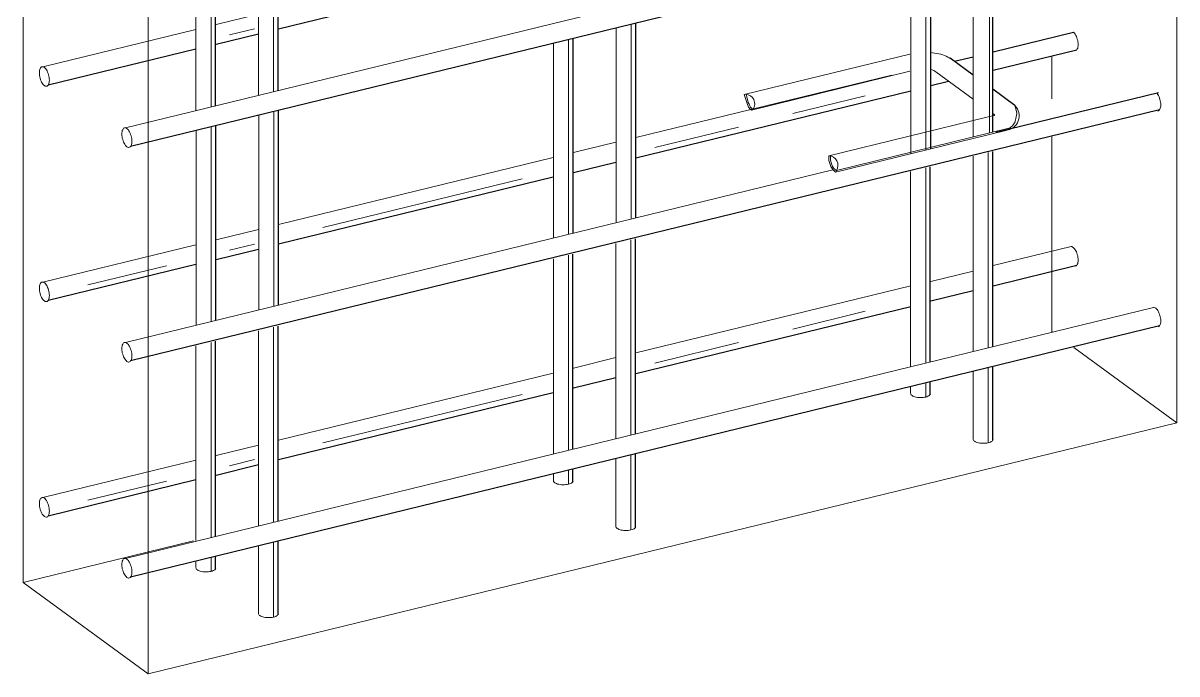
# Model space of a CAD drawing. Extents: x 166525 to 167198, y 178739 to 179747.
# Drawn here: x 167075.554 to 167078.797, y 179487.203 to 179489.032 of the extents above; entities that cross this region are included whole.
import ezdxf

# ---------------------------------------------------------------- set-up
doc = ezdxf.new("R2010")
doc.units = 0
doc.header["$MEASUREMENT"] = 0
doc.linetypes.add('HIDDEN', pattern=[9.525, 6.35, -3.175])
for name, color, linetype in [('COLUMNS', 1, 'CONTINUOUS'), ('slab', 6, 'CONTINUOUS'), ('WALLS', 7, 'CONTINUOUS')]:
    doc.layers.add(name, color=color, linetype=linetype)
for name, color, linetype, lineweight in [('HBARS_BACK', 15, 'CONTINUOUS', 0), ('HBARS_FRNT', 3, 'CONTINUOUS', 0), ('UBARS', 1, 'CONTINUOUS', 0), ('VBARS', 6, 'CONTINUOUS', 0), ('WFRAME', 9, 'HIDDEN', 0)]:
    doc.layers.add(name, color=color, linetype=linetype, lineweight=lineweight)

msp = doc.modelspace()

# ---------------------------------------------------------------- linework, layer by layer
at = {"layer": 'COLUMNS'}
for p, q in [((167078.74772, 179489.39152), (167075.85595, 179488.68578)), ((167076.26992, 179489.39126), (167076.26992, 179488.84397)), ((167076.09433, 179488.80098), (167076.09433, 179489.34827)), ((167078.27893, 179488.72599), (167078.27893, 179489.27678)), ((167078.10503, 179488.67898), (167078.10503, 179489.23379)), ((167077.27515, 179489.03163), (167077.27515, 179488.48434)), ((167077.09956, 179488.44135), (167077.09956, 179488.98864)), ((167078.28062, 179488.95145), (167078.5056, 179489.00653)), ((167078.22434, 179488.88611), (167078.15916, 179488.93378)), ((167078.17135, 179488.92487), (167078.2241, 179488.93792)), ((167078.34126, 179488.80058), (167078.27893, 179488.84618)), ((167078.2881, 179488.72538), (167078.74458, 179488.83696)), ((167078.74772, 179488.78818), (167075.85595, 179488.08245)), ((167076.27065, 179488.78649), (167076.27065, 179488.23919)), ((167076.09506, 179488.1962), (167076.09506, 179488.74349)), ((167078.27868, 179488.67098), (167078.27868, 179488.12368)), ((167078.1031, 179488.08069), (167078.1031, 179488.62799)), ((167077.27442, 179488.42589), (167077.27442, 179487.87859)), ((167077.09884, 179487.8356), (167077.09884, 179488.3829)), ((167078.74772, 179488.18099), (167075.85595, 179487.47526)), ((167076.26992, 179488.18074), (167076.26992, 179487.63345)), ((167076.09433, 179487.59046), (167076.09433, 179488.13775)), ((167078.27868, 179488.06652), (167078.27868, 179487.85893)), ((167078.1031, 179487.98781), (167078.1031, 179488.02366)), ((167077.27442, 179487.82143), (167077.27442, 179487.61384)), ((167077.09884, 179487.74272), (167077.09884, 179487.77857)), ((167076.26992, 179487.57628), (167076.26992, 179487.3687)), ((167076.09433, 179487.49757), (167076.09433, 179487.53343))]:
    msp.add_line(p, q, dxfattribs=at)
at = {"layer": 'HBARS_BACK'}
for p, q in [((167076.09603, 179489.02825), (167076.2151, 179489.05723)), ((167075.60935, 179488.90942), (167076.03927, 179489.01424)), ((167076.20447, 179489.01616), (167076.1336, 179488.99886)), ((167078.5091, 179489.00362), (167078.5056, 179489.00653)), ((167078.51103, 179489.00072), (167078.5091, 179489.00362)), ((167078.51272, 179488.99782), (167078.51103, 179489.00072)), ((167078.51441, 179488.99444), (167078.51272, 179488.99782)), ((167078.51562, 179488.99106), (167078.51441, 179488.99444)), ((167078.51683, 179488.98719), (167078.51562, 179488.99106)), ((167078.51779, 179488.98333), (167078.51683, 179488.98719)), ((167078.51852, 179488.97946), (167078.51779, 179488.98333)), ((167078.5153, 179488.95734), (167078.51562, 179488.95773)), ((167078.51562, 179488.95773), (167078.51683, 179488.95966)), ((167078.51683, 179488.95966), (167078.51779, 179488.96207)), ((167078.51779, 179488.96207), (167078.51852, 179488.96497)), ((167078.519, 179488.9756), (167078.51852, 179488.97946)), ((167078.51852, 179488.96497), (167078.519, 179488.96835)), ((167078.51924, 179488.97173), (167078.519, 179488.9756)), ((167078.519, 179488.96835), (167078.51924, 179488.97173)), ((167075.59993, 179488.89928), (167075.59945, 179488.8959)), ((167075.59945, 179488.8959), (167075.59945, 179488.89251)), ((167075.59945, 179488.89251), (167075.59945, 179488.88865)), ((167075.59945, 179488.88865), (167075.59993, 179488.88479)), ((167075.60066, 179488.90218), (167075.59993, 179488.89928)), ((167075.59993, 179488.88479), (167075.60066, 179488.88092)), ((167075.60162, 179488.90459), (167075.60066, 179488.90218)), ((167075.60283, 179488.90652), (167075.60162, 179488.90459)), ((167075.60428, 179488.90797), (167075.60283, 179488.90652)), ((167075.60573, 179488.90894), (167075.60428, 179488.90797)), ((167075.60766, 179488.90942), (167075.60573, 179488.90894)), ((167075.60935, 179488.90942), (167075.60766, 179488.90942)), ((167075.61153, 179488.90894), (167075.60935, 179488.90942)), ((167075.61346, 179488.90749), (167075.61153, 179488.90894)), ((167075.61539, 179488.90604), (167075.61346, 179488.90749)), ((167075.61732, 179488.90363), (167075.61539, 179488.90604)), ((167075.61926, 179488.90121), (167075.61732, 179488.90363)), ((167075.62095, 179488.89783), (167075.61926, 179488.90121)), ((167075.62264, 179488.89445), (167075.62095, 179488.89783)), ((167075.62409, 179488.89107), (167075.62264, 179488.89445)), ((167075.62529, 179488.8872), (167075.62409, 179488.89107)), ((167075.62626, 179488.88334), (167075.62529, 179488.8872)), ((167077.27611, 179488.71089), (167077.99513, 179488.88624)), ((167075.60066, 179488.88092), (167075.60162, 179488.87706)), ((167075.60162, 179488.87706), (167075.60283, 179488.87319)), ((167075.60283, 179488.87319), (167075.60428, 179488.86933)), ((167075.60428, 179488.86933), (167075.60573, 179488.86643)), ((167075.60573, 179488.86643), (167075.60766, 179488.86305)), ((167075.60766, 179488.86305), (167075.60935, 179488.86063)), ((167075.60935, 179488.86063), (167075.61153, 179488.85822)), ((167075.61153, 179488.85822), (167075.61346, 179488.85677)), ((167075.61346, 179488.85677), (167075.61539, 179488.85532)), ((167075.61539, 179488.85532), (167075.61926, 179488.85484)), ((167075.61926, 179488.85484), (167075.62095, 179488.85484)), ((167075.62095, 179488.85484), (167075.62264, 179488.85629)), ((167075.62264, 179488.85629), (167075.62409, 179488.85774)), ((167075.62409, 179488.85774), (167075.62529, 179488.85967)), ((167075.62529, 179488.85967), (167075.62626, 179488.86208)), ((167075.62698, 179488.87947), (167075.62626, 179488.88334)), ((167075.62626, 179488.86208), (167075.62698, 179488.86498)), ((167075.62723, 179488.87561), (167075.62698, 179488.87947)), ((167075.62698, 179488.86498), (167075.62723, 179488.86836)), ((167075.62747, 179488.87174), (167075.62723, 179488.87561)), ((167075.62723, 179488.86836), (167075.62747, 179488.87174)), ((167077.92011, 179488.82823), (167077.71713, 179488.77804)), ((167078.7412, 179488.83439), (167078.73975, 179488.83559)), ((167078.74314, 179488.83149), (167078.7412, 179488.83439)), ((167078.74483, 179488.82859), (167078.74314, 179488.83149)), ((167078.74652, 179488.82521), (167078.74483, 179488.82859)), ((167078.74772, 179488.82183), (167078.74652, 179488.82521)), ((167078.74893, 179488.81796), (167078.74772, 179488.82183)), ((167078.74483, 179488.7856), (167078.74627, 179488.7867)), ((167078.74627, 179488.7867), (167078.74772, 179488.7885)), ((167078.74772, 179488.7885), (167078.74893, 179488.79043)), ((167078.7499, 179488.8141), (167078.74893, 179488.81796)), ((167078.74893, 179488.79043), (167078.7499, 179488.79284)), ((167078.75062, 179488.81023), (167078.7499, 179488.8141)), ((167078.7499, 179488.79284), (167078.75062, 179488.79574)), ((167078.75111, 179488.80637), (167078.75062, 179488.81023)), ((167078.75062, 179488.79574), (167078.75111, 179488.79912)), ((167078.75135, 179488.80251), (167078.75111, 179488.80637)), ((167078.75111, 179488.79912), (167078.75135, 179488.80251)), ((167078.74314, 179488.78512), (167078.74483, 179488.7856)), ((167077.5641, 179488.74021), (167077.32945, 179488.6822)), ((167077.10053, 179488.66838), (167077.2196, 179488.69785)), ((167076.27186, 179488.46598), (167077.04377, 179488.65437)), ((167076.95663, 179488.59446), (167076.39649, 179488.45776)), ((167076.09603, 179488.42299), (167076.2151, 179488.45197)), ((167075.60935, 179488.30416), (167076.03927, 179488.40898)), ((167076.20447, 179488.4109), (167076.1336, 179488.3936)), ((167078.4992, 179488.40384), (167078.27985, 179488.35048)), ((167078.50113, 179488.40384), (167078.4992, 179488.40384)), ((167078.50306, 179488.40287), (167078.50113, 179488.40384)), ((167078.50499, 179488.40191), (167078.50306, 179488.40287)), ((167078.50717, 179488.39997), (167078.50499, 179488.40191)), ((167078.5091, 179488.39804), (167078.50717, 179488.39997)), ((167078.51103, 179488.39514), (167078.5091, 179488.39804)), ((167078.51272, 179488.39225), (167078.51103, 179488.39514)), ((167078.51441, 179488.38886), (167078.51272, 179488.39225)), ((167078.51562, 179488.38548), (167078.51441, 179488.38886)), ((167078.51683, 179488.38162), (167078.51562, 179488.38548)), ((167078.51779, 179488.37775), (167078.51683, 179488.38162)), ((167078.51852, 179488.37341), (167078.51779, 179488.37775)), ((167078.519, 179488.36954), (167078.51852, 179488.37341)), ((167078.51924, 179488.36616), (167078.519, 179488.36954)), ((167078.519, 179488.3623), (167078.51924, 179488.36616)), ((167075.95668, 179488.35042), (167075.73587, 179488.29653)), ((167078.2241, 179488.33476), (167078.10503, 179488.30578)), ((167078.51272, 179488.34925), (167078.51441, 179488.35022)), ((167078.51441, 179488.35022), (167078.51562, 179488.35167)), ((167078.51562, 179488.35167), (167078.51683, 179488.35408)), ((167078.51683, 179488.35408), (167078.51779, 179488.3565)), ((167078.51779, 179488.3565), (167078.51852, 179488.3594)), ((167078.51852, 179488.3594), (167078.519, 179488.3623)), ((167075.60283, 179488.30126), (167075.60162, 179488.29933)), ((167075.60428, 179488.30271), (167075.60283, 179488.30126)), ((167075.60573, 179488.30368), (167075.60428, 179488.30271)), ((167075.60766, 179488.30416), (167075.60573, 179488.30368)), ((167075.60935, 179488.30416), (167075.60766, 179488.30416)), ((167075.61153, 179488.30368), (167075.60935, 179488.30416)), ((167075.61346, 179488.30223), (167075.61153, 179488.30368)), ((167075.61539, 179488.30078), (167075.61346, 179488.30223)), ((167075.61732, 179488.29836), (167075.61539, 179488.30078)), ((167075.59993, 179488.29402), (167075.59945, 179488.29064)), ((167075.59945, 179488.29064), (167075.59945, 179488.28725)), ((167075.59945, 179488.28725), (167075.59945, 179488.28339)), ((167075.59945, 179488.28339), (167075.59993, 179488.27953)), ((167075.60066, 179488.29692), (167075.59993, 179488.29402)), ((167075.59993, 179488.27953), (167075.60066, 179488.27566)), ((167075.60162, 179488.29933), (167075.60066, 179488.29692)), ((167075.60066, 179488.27566), (167075.60162, 179488.2718)), ((167075.60162, 179488.2718), (167075.60283, 179488.26793)), ((167075.60283, 179488.26793), (167075.60428, 179488.26407)), ((167075.61926, 179488.29595), (167075.61732, 179488.29836)), ((167075.62095, 179488.29257), (167075.61926, 179488.29595)), ((167075.62264, 179488.28919), (167075.62095, 179488.29257)), ((167075.62409, 179488.2858), (167075.62264, 179488.28919)), ((167075.62529, 179488.28194), (167075.62409, 179488.2858)), ((167075.62626, 179488.27808), (167075.62529, 179488.28194)), ((167075.62698, 179488.27421), (167075.62626, 179488.27808)), ((167075.62723, 179488.27035), (167075.62698, 179488.27421)), ((167075.62747, 179488.26648), (167075.62723, 179488.27035)), ((167077.27611, 179488.10531), (167078.04875, 179488.29419)), ((167075.60428, 179488.26407), (167075.60573, 179488.26117)), ((167075.60573, 179488.26117), (167075.60766, 179488.25779)), ((167075.60766, 179488.25779), (167075.60935, 179488.25537)), ((167075.60935, 179488.25537), (167075.61153, 179488.25296)), ((167075.61153, 179488.25296), (167075.61346, 179488.25151)), ((167075.61346, 179488.25151), (167075.61539, 179488.25006)), ((167075.61539, 179488.25006), (167075.61926, 179488.24958)), ((167075.61926, 179488.24958), (167075.62095, 179488.24958)), ((167075.62095, 179488.24958), (167075.62264, 179488.25103)), ((167075.62264, 179488.25103), (167075.62409, 179488.25247)), ((167075.62409, 179488.25247), (167075.62529, 179488.25441)), ((167075.62529, 179488.25441), (167075.62626, 179488.25682)), ((167075.62626, 179488.25682), (167075.62698, 179488.25972)), ((167075.62698, 179488.25972), (167075.62723, 179488.2631)), ((167075.62723, 179488.2631), (167075.62747, 179488.26648)), ((167077.92011, 179488.22248), (167077.71713, 179488.1723)), ((167077.5641, 179488.13447), (167077.32945, 179488.07645)), ((167077.10053, 179488.06264), (167077.2196, 179488.0921)), ((167076.27186, 179487.86024), (167077.04377, 179488.04863)), ((167076.95663, 179487.98872), (167076.39649, 179487.85201)), ((167076.09603, 179487.81725), (167076.2151, 179487.84623)), ((167075.60935, 179487.69842), (167076.03927, 179487.80324)), ((167076.20447, 179487.80515), (167076.1336, 179487.78786)), ((167075.95668, 179487.74468), (167075.73587, 179487.69079)), ((167075.59993, 179487.68827), (167075.59945, 179487.68489)), ((167075.59945, 179487.68489), (167075.59945, 179487.68151)), ((167075.60066, 179487.69117), (167075.59993, 179487.68827)), ((167075.60162, 179487.69359), (167075.60066, 179487.69117)), ((167075.60283, 179487.69552), (167075.60162, 179487.69359)), ((167075.60428, 179487.69697), (167075.60283, 179487.69552)), ((167075.60573, 179487.69793), (167075.60428, 179487.69697)), ((167075.60766, 179487.69842), (167075.60573, 179487.69793)), ((167075.60935, 179487.69842), (167075.60766, 179487.69842)), ((167075.61153, 179487.69793), (167075.60935, 179487.69842)), ((167075.61346, 179487.69648), (167075.61153, 179487.69793)), ((167075.61539, 179487.69504), (167075.61346, 179487.69648)), ((167075.61732, 179487.69262), (167075.61539, 179487.69504)), ((167075.61926, 179487.69021), (167075.61732, 179487.69262)), ((167075.62095, 179487.68682), (167075.61926, 179487.69021)), ((167075.62264, 179487.68344), (167075.62095, 179487.68682)), ((167075.59945, 179487.68151), (167075.59945, 179487.67765)), ((167075.59945, 179487.67765), (167075.59993, 179487.67378)), ((167075.59993, 179487.67378), (167075.60066, 179487.66992)), ((167075.60066, 179487.66992), (167075.60162, 179487.66605)), ((167075.60162, 179487.66605), (167075.60283, 179487.66219)), ((167075.60283, 179487.66219), (167075.60428, 179487.65832)), ((167075.60428, 179487.65832), (167075.60573, 179487.65543)), ((167075.60573, 179487.65543), (167075.60766, 179487.65204)), ((167075.60766, 179487.65204), (167075.60935, 179487.64963)), ((167075.62409, 179487.68006), (167075.62264, 179487.68344)), ((167075.62529, 179487.6762), (167075.62409, 179487.68006)), ((167075.62626, 179487.67233), (167075.62529, 179487.6762)), ((167075.62698, 179487.66847), (167075.62626, 179487.67233)), ((167075.62626, 179487.65108), (167075.62698, 179487.65398)), ((167075.62723, 179487.6646), (167075.62698, 179487.66847)), ((167075.62698, 179487.65398), (167075.62723, 179487.65736)), ((167075.62747, 179487.66074), (167075.62723, 179487.6646)), ((167075.62723, 179487.65736), (167075.62747, 179487.66074)), ((167075.60935, 179487.64963), (167075.61153, 179487.64721)), ((167075.61153, 179487.64721), (167075.61346, 179487.64576)), ((167075.61346, 179487.64576), (167075.61539, 179487.64432)), ((167075.61539, 179487.64432), (167075.61926, 179487.64383)), ((167075.61926, 179487.64383), (167075.62095, 179487.64383)), ((167075.62095, 179487.64383), (167075.62264, 179487.64528)), ((167075.62264, 179487.64528), (167075.62409, 179487.64673)), ((167075.62409, 179487.64673), (167075.62529, 179487.64866)), ((167075.62529, 179487.64866), (167075.62626, 179487.65108))]:
    msp.add_line(p, q, dxfattribs=at)
at = {"layer": 'HBARS_FRNT'}
for p, q in [((167075.84146, 179488.73795), (167078.73125, 179489.4432)), ((167075.83131, 179488.72056), (167075.83156, 179488.72394)), ((167075.83156, 179488.72394), (167075.8318, 179488.72732)), ((167075.8318, 179488.72732), (167075.83252, 179488.73022)), ((167075.83252, 179488.73022), (167075.83349, 179488.73264)), ((167075.83349, 179488.73264), (167075.8347, 179488.73505)), ((167075.8347, 179488.73505), (167075.83614, 179488.7365)), ((167075.83614, 179488.7365), (167075.83784, 179488.73747)), ((167075.83784, 179488.73747), (167075.83953, 179488.73795)), ((167075.83953, 179488.73795), (167075.84146, 179488.73795)), ((167075.84146, 179488.73795), (167075.84339, 179488.73698)), ((167075.84339, 179488.73698), (167075.84532, 179488.73602)), ((167075.84532, 179488.73602), (167075.8475, 179488.73409)), ((167075.8475, 179488.73409), (167075.84943, 179488.73215)), ((167075.84943, 179488.73215), (167075.85112, 179488.72926)), ((167075.85112, 179488.72926), (167075.85305, 179488.72636)), ((167075.85305, 179488.72636), (167075.8545, 179488.72298)), ((167075.8545, 179488.72298), (167075.85595, 179488.71911)), ((167075.83156, 179488.7167), (167075.83131, 179488.72056)), ((167075.8318, 179488.71283), (167075.83156, 179488.7167)), ((167075.83252, 179488.70897), (167075.8318, 179488.71283)), ((167075.83349, 179488.7051), (167075.83252, 179488.70897)), ((167075.8347, 179488.70124), (167075.83349, 179488.7051)), ((167075.83614, 179488.69786), (167075.8347, 179488.70124)), ((167075.83784, 179488.69448), (167075.83614, 179488.69786)), ((167075.83953, 179488.69158), (167075.83784, 179488.69448)), ((167075.84146, 179488.68868), (167075.83953, 179488.69158)), ((167075.85595, 179488.71911), (167075.85716, 179488.71573)), ((167075.85716, 179488.71573), (167075.85812, 179488.71138)), ((167075.85812, 179488.69061), (167075.85716, 179488.68771)), ((167075.85812, 179488.71138), (167075.85885, 179488.70752)), ((167075.85885, 179488.69351), (167075.85812, 179488.69061)), ((167075.85885, 179488.70752), (167075.85933, 179488.70365)), ((167075.85933, 179488.69641), (167075.85885, 179488.69351)), ((167075.85933, 179488.70365), (167075.85933, 179488.70027)), ((167075.85933, 179488.70027), (167075.85933, 179488.69641)), ((167075.84339, 179488.68675), (167075.84146, 179488.68868)), ((167075.84532, 179488.68482), (167075.84339, 179488.68675)), ((167075.8475, 179488.68385), (167075.84532, 179488.68482)), ((167075.84943, 179488.68288), (167075.8475, 179488.68385)), ((167075.85112, 179488.68288), (167075.84943, 179488.68288)), ((167075.85305, 179488.68337), (167075.85112, 179488.68288)), ((167075.8545, 179488.68433), (167075.85305, 179488.68337)), ((167075.85595, 179488.68578), (167075.8545, 179488.68433)), ((167075.85716, 179488.68771), (167075.85595, 179488.68578)), ((167075.84146, 179488.13462), (167077.83002, 179488.61992)), ((167075.84146, 179487.52743), (167078.73125, 179488.23268)), ((167078.73125, 179488.23268), (167078.73323, 179488.23268)), ((167078.73323, 179488.23268), (167078.73517, 179488.2322)), ((167078.73517, 179488.2322), (167078.7371, 179488.23075)), ((167078.7371, 179488.23075), (167078.73903, 179488.2293)), ((167078.73903, 179488.2293), (167078.74096, 179488.22688)), ((167078.74096, 179488.22688), (167078.74289, 179488.22447)), ((167078.74289, 179488.22447), (167078.74458, 179488.22109)), ((167078.74458, 179488.22109), (167078.74628, 179488.21771)), ((167078.74628, 179488.21771), (167078.74772, 179488.21433)), ((167078.74772, 179488.21433), (167078.74893, 179488.21046)), ((167078.74893, 179488.21046), (167078.7499, 179488.2066)), ((167078.7499, 179488.2066), (167078.75062, 179488.20273)), ((167078.75062, 179488.20273), (167078.75111, 179488.19887)), ((167078.74628, 179488.17955), (167078.74458, 179488.17858)), ((167078.74772, 179488.18099), (167078.74628, 179488.17955)), ((167078.74893, 179488.18293), (167078.74772, 179488.18099)), ((167078.7499, 179488.18534), (167078.74893, 179488.18293)), ((167078.75062, 179488.18824), (167078.7499, 179488.18534)), ((167078.75111, 179488.19162), (167078.75062, 179488.18824)), ((167078.75111, 179488.19887), (167078.75111, 179488.195)), ((167078.75111, 179488.195), (167078.75111, 179488.19162)), ((167075.83131, 179488.11723), (167075.83156, 179488.12061)), ((167075.83156, 179488.11336), (167075.83131, 179488.11723)), ((167075.83156, 179488.12061), (167075.8318, 179488.12399)), ((167075.8318, 179488.1095), (167075.83156, 179488.11336)), ((167075.8318, 179488.12399), (167075.83252, 179488.12689)), ((167075.83252, 179488.10563), (167075.8318, 179488.1095)), ((167075.83252, 179488.12689), (167075.83349, 179488.1293)), ((167075.83349, 179488.10177), (167075.83252, 179488.10563)), ((167075.83349, 179488.1293), (167075.8347, 179488.13172)), ((167075.8347, 179488.13172), (167075.83614, 179488.13317)), ((167075.83614, 179488.13317), (167075.83784, 179488.13413)), ((167075.83784, 179488.13413), (167075.83953, 179488.13462)), ((167075.83953, 179488.13462), (167075.84146, 179488.13462)), ((167075.84146, 179488.13462), (167075.84339, 179488.13365)), ((167075.84339, 179488.13365), (167075.84532, 179488.13269)), ((167075.84532, 179488.13269), (167075.8475, 179488.13075)), ((167075.8475, 179488.13075), (167075.84943, 179488.12882)), ((167075.84943, 179488.12882), (167075.85112, 179488.12592)), ((167075.85112, 179488.12592), (167075.85305, 179488.12302)), ((167075.85305, 179488.12302), (167075.8545, 179488.11964)), ((167075.8545, 179488.11964), (167075.85595, 179488.11578)), ((167075.85595, 179488.11578), (167075.85716, 179488.1124)), ((167075.85716, 179488.1124), (167075.85812, 179488.10805)), ((167075.85812, 179488.10805), (167075.85885, 179488.10419)), ((167075.8347, 179488.09791), (167075.83349, 179488.10177)), ((167075.83614, 179488.09452), (167075.8347, 179488.09791)), ((167075.83784, 179488.09114), (167075.83614, 179488.09452)), ((167075.83953, 179488.08824), (167075.83784, 179488.09114)), ((167075.84146, 179488.08535), (167075.83953, 179488.08824)), ((167075.84339, 179488.08341), (167075.84146, 179488.08535)), ((167075.84532, 179488.08148), (167075.84339, 179488.08341)), ((167075.8475, 179488.08052), (167075.84532, 179488.08148)), ((167075.84943, 179488.07955), (167075.8475, 179488.08052)), ((167075.85112, 179488.07955), (167075.84943, 179488.07955)), ((167075.85305, 179488.08003), (167075.85112, 179488.07955)), ((167075.8545, 179488.081), (167075.85305, 179488.08003)), ((167075.85595, 179488.08245), (167075.8545, 179488.081)), ((167075.85716, 179488.08438), (167075.85595, 179488.08245)), ((167075.85812, 179488.08728), (167075.85716, 179488.08438)), ((167075.85885, 179488.09018), (167075.85812, 179488.08728)), ((167075.85885, 179488.10419), (167075.85933, 179488.10032)), ((167075.85933, 179488.09308), (167075.85885, 179488.09018)), ((167075.85933, 179488.10032), (167075.85933, 179488.09694)), ((167075.85933, 179488.09694), (167075.85933, 179488.09308)), ((167075.83252, 179487.5197), (167075.83349, 179487.52212)), ((167075.83349, 179487.52212), (167075.8347, 179487.52453)), ((167075.8347, 179487.52453), (167075.83614, 179487.52598)), ((167075.83614, 179487.52598), (167075.83784, 179487.52695)), ((167075.83784, 179487.52695), (167075.83953, 179487.52743)), ((167075.83953, 179487.52743), (167075.84146, 179487.52743)), ((167075.84146, 179487.52743), (167075.84339, 179487.52646)), ((167075.84339, 179487.52646), (167075.84532, 179487.5255)), ((167075.84532, 179487.5255), (167075.8475, 179487.52356)), ((167075.8475, 179487.52356), (167075.84943, 179487.52163)), ((167075.84943, 179487.52163), (167075.85112, 179487.51873)), ((167075.83131, 179487.51004), (167075.83156, 179487.51342)), ((167075.83156, 179487.50617), (167075.83131, 179487.51004)), ((167075.83156, 179487.51342), (167075.8318, 179487.5168)), ((167075.8318, 179487.50231), (167075.83156, 179487.50617)), ((167075.8318, 179487.5168), (167075.83252, 179487.5197)), ((167075.83252, 179487.49845), (167075.8318, 179487.50231)), ((167075.83349, 179487.49458), (167075.83252, 179487.49845)), ((167075.8347, 179487.49072), (167075.83349, 179487.49458)), ((167075.83614, 179487.48734), (167075.8347, 179487.49072)), ((167075.85112, 179487.51873), (167075.85305, 179487.51584)), ((167075.85305, 179487.51584), (167075.8545, 179487.51245)), ((167075.8545, 179487.51245), (167075.85595, 179487.50859)), ((167075.85595, 179487.50859), (167075.85716, 179487.50521)), ((167075.85716, 179487.50521), (167075.85812, 179487.50086)), ((167075.85812, 179487.50086), (167075.85885, 179487.497)), ((167075.85885, 179487.497), (167075.85933, 179487.49313)), ((167075.85933, 179487.49313), (167075.85933, 179487.48975)), ((167075.85933, 179487.48975), (167075.85933, 179487.48589)), ((167075.83784, 179487.48395), (167075.83614, 179487.48734)), ((167075.83953, 179487.48106), (167075.83784, 179487.48395)), ((167075.84146, 179487.47816), (167075.83953, 179487.48106)), ((167075.84339, 179487.47623), (167075.84146, 179487.47816)), ((167075.84532, 179487.47429), (167075.84339, 179487.47623)), ((167075.8475, 179487.47333), (167075.84532, 179487.47429)), ((167075.84943, 179487.47236), (167075.8475, 179487.47333)), ((167075.85112, 179487.47236), (167075.84943, 179487.47236)), ((167075.85305, 179487.47284), (167075.85112, 179487.47236)), ((167075.8545, 179487.47381), (167075.85305, 179487.47284)), ((167075.85595, 179487.47526), (167075.8545, 179487.47381)), ((167075.85716, 179487.47719), (167075.85595, 179487.47526)), ((167075.85812, 179487.48009), (167075.85716, 179487.47719)), ((167075.85885, 179487.48299), (167075.85812, 179487.48009)), ((167075.85933, 179487.48589), (167075.85885, 179487.48299))]:
    msp.add_line(p, q, dxfattribs=at)
at = {"layer": 'slab', "lineweight": 15}
msp.add_line((167077.83963, 179488.61811), (167077.84062, 179488.61405), dxfattribs=at)
at = {"layer": 'UBARS'}
for p, q in [((167078.11955, 179488.8949), (167078.22434, 179488.81822)), ((167077.58611, 179488.83226), (167077.59197, 179488.80882)), ((167077.59197, 179488.80882), (167077.594, 179488.80408)), ((167078.34514, 179488.78766), (167078.34126, 179488.80058)), ((167078.34635, 179488.77945), (167078.34514, 179488.78766)), ((167078.26286, 179488.76749), (167077.81854, 179488.65934)), ((167078.28248, 179488.77227), (167078.26286, 179488.76749)), ((167078.27893, 179488.77827), (167078.28307, 179488.77524)), ((167078.33879, 179488.74891), (167078.3423, 179488.75507)), ((167078.34249, 179488.75557), (167078.34514, 179488.76882)), ((167078.34514, 179488.76882), (167078.34659, 179488.77703)), ((167078.34659, 179488.77703), (167078.34635, 179488.77945)), ((167077.83698, 179488.61316), (167078.31618, 179488.73084)), ((167077.83963, 179488.61811), (167078.32779, 179488.73799)), ((167078.32779, 179488.73799), (167078.33202, 179488.74167)), ((167078.33202, 179488.74167), (167078.33468, 179488.7436)), ((167078.33468, 179488.7436), (167078.33685, 179488.7465)), ((167078.33685, 179488.7465), (167078.33879, 179488.74891)), ((167077.81854, 179488.65934), (167077.81854, 179488.64641)), ((167077.82272, 179488.66038), (167077.82272, 179488.66036)), ((167077.82272, 179488.66036), (167077.82272, 179488.64704)), ((167077.81854, 179488.64641), (167077.824, 179488.62895)), ((167077.82272, 179488.64704), (167077.8261, 179488.63622)), ((167077.824, 179488.62895), (167077.82962, 179488.62052)), ((167077.8261, 179488.63622), (167077.82755, 179488.63236)), ((167077.82755, 179488.63236), (167077.829, 179488.62898)), ((167077.829, 179488.62898), (167077.83093, 179488.62608)), ((167077.83093, 179488.62608), (167077.83287, 179488.62367)), ((167077.82962, 179488.62052), (167077.83698, 179488.61316)), ((167077.83287, 179488.62367), (167077.8348, 179488.62125)), ((167077.8348, 179488.62125), (167077.83673, 179488.61932)), ((167077.83673, 179488.61932), (167077.83866, 179488.61835))]:
    msp.add_line(p, q, dxfattribs=at)
at = {"layer": 'UBARS', "flags": 128}
for points in [[(167078.10503, 179488.94934), (167078.10941, 179488.949), (167078.11569, 179488.94803), (167078.12173, 179488.94707), (167078.12753, 179488.9461), (167078.13308, 179488.94465), (167078.13839, 179488.94272), (167078.14347, 179488.94127), (167078.14805, 179488.93934), (167078.1524, 179488.93692), (167078.15627, 179488.93499), (167078.15965, 179488.93258)], [(167078.04573, 179488.89725), (167077.60086, 179488.78756), (167077.59774, 179488.78988), (167077.59298, 179488.79583), (167077.58856, 179488.80622), (167077.5807, 179488.83136), (167078.04573, 179488.94504)]]:
    msp.add_lwpolyline(points, dxfattribs=at)
at = {"layer": 'UBARS'}
for centre, radius, start, end in [((167078.09653, 179488.86736), 0.03595, 48.88099, 76.33619), ((167077.58345, 179488.80568), 0.02671, 323.40317, 87.17077), ((167077.62517, 179488.81648), 0.03355, 201.68329, 232.81988), ((167078.31242, 179488.77157), 0.04091, 275.27781, 45.16495), ((167078.28208, 179488.77389), 0.00167, 283.6802, 53.80429), ((167077.81722, 179488.63266), 0.02671, 327.00035, 87.17077)]:
    msp.add_arc(centre, radius, start, end, dxfattribs=at)
at = {"layer": 'VBARS'}
for p, q in [((167076.21534, 179488.83044), (167076.21534, 179489.37822)), ((167076.25736, 179489.38837), (167076.25736, 179488.84107)), ((167076.08178, 179488.79808), (167076.08178, 179489.34537)), ((167076.03951, 179489.33523), (167076.03951, 179488.78793)), ((167078.26975, 179488.72374), (167078.26975, 179489.27437)), ((167078.22434, 179488.71259), (167078.22434, 179489.26326)), ((167078.04875, 179489.22026), (167078.04875, 179488.66516)), ((167078.09102, 179488.67554), (167078.09102, 179489.23041)), ((167077.22056, 179488.47081), (167077.22056, 179489.01859)), ((167077.26259, 179489.02873), (167077.26259, 179488.48144)), ((167077.087, 179488.43845), (167077.087, 179488.98574)), ((167077.04473, 179488.9756), (167077.04473, 179488.4283)), ((167076.21606, 179488.22567), (167076.21606, 179488.77344)), ((167076.25809, 179488.78359), (167076.25809, 179488.23629)), ((167076.04023, 179488.73045), (167076.04023, 179488.18316)), ((167076.0825, 179488.1933), (167076.0825, 179488.7406)), ((167078.2241, 179488.11016), (167078.2241, 179488.65794)), ((167078.26612, 179488.66808), (167078.26612, 179488.12078)), ((167078.09054, 179488.07779), (167078.09054, 179488.62509)), ((167078.04827, 179488.61494), (167078.04827, 179488.06765)), ((167077.21984, 179487.86507), (167077.21984, 179488.41285)), ((167077.26186, 179488.42299), (167077.26186, 179487.8757)), ((167077.04401, 179488.36986), (167077.04401, 179487.82256)), ((167077.08628, 179487.8327), (167077.08628, 179488.38)), ((167076.25736, 179488.17784), (167076.25736, 179487.63055)), ((167076.21534, 179487.61992), (167076.21534, 179488.1677)), ((167076.03951, 179488.12471), (167076.03951, 179487.57741)), ((167076.08178, 179487.58756), (167076.08178, 179488.13485)), ((167078.2241, 179487.86183), (167078.2241, 179488.05319)), ((167078.26612, 179488.06345), (167078.26612, 179487.85265)), ((167078.04827, 179488.01028), (167078.04827, 179487.99225)), ((167078.09054, 179487.98114), (167078.09054, 179488.0206)), ((167078.04827, 179487.99225), (167078.04851, 179487.99032)), ((167078.04851, 179487.99032), (167078.04899, 179487.98887)), ((167078.04899, 179487.98887), (167078.0502, 179487.98694)), ((167078.0502, 179487.98694), (167078.05213, 179487.98549)), ((167078.05213, 179487.98549), (167078.05431, 179487.98404)), ((167078.05431, 179487.98404), (167078.05696, 179487.98308)), ((167078.05696, 179487.98308), (167078.0601, 179487.98163)), ((167078.0601, 179487.98163), (167078.06349, 179487.98114)), ((167078.06349, 179487.98114), (167078.06711, 179487.98018)), ((167078.06711, 179487.98018), (167078.07097, 179487.97969)), ((167078.07097, 179487.97969), (167078.07508, 179487.97969)), ((167078.07508, 179487.97969), (167078.07918, 179487.97969)), ((167078.07918, 179487.97969), (167078.08305, 179487.98018)), ((167078.08305, 179487.98018), (167078.08691, 179487.98066)), ((167078.08691, 179487.98066), (167078.09054, 179487.98114)), ((167078.09054, 179487.98114), (167078.09368, 179487.98211)), ((167078.09368, 179487.98211), (167078.09682, 179487.98356)), ((167078.09682, 179487.98356), (167078.09923, 179487.98452)), ((167078.09923, 179487.98452), (167078.1014, 179487.98597)), ((167078.1014, 179487.98597), (167078.10285, 179487.98742)), ((167078.10285, 179487.98742), (167078.10406, 179487.98935)), ((167078.22482, 179487.8599), (167078.2241, 179487.86183)), ((167078.22603, 179487.85845), (167078.22482, 179487.8599)), ((167078.22772, 179487.857), (167078.22603, 179487.85845)), ((167078.23014, 179487.85555), (167078.22772, 179487.857)), ((167078.23279, 179487.8541), (167078.23014, 179487.85555)), ((167078.23593, 179487.85313), (167078.23279, 179487.8541)), ((167078.23932, 179487.85217), (167078.23593, 179487.85313)), ((167078.24294, 179487.85169), (167078.23932, 179487.85217)), ((167078.2468, 179487.8512), (167078.24294, 179487.85169)), ((167078.25091, 179487.8512), (167078.2468, 179487.8512)), ((167078.25477, 179487.8512), (167078.25091, 179487.8512)), ((167078.25888, 179487.8512), (167078.25477, 179487.8512)), ((167078.2625, 179487.85169), (167078.25888, 179487.8512)), ((167078.26612, 179487.85265), (167078.2625, 179487.85169)), ((167078.26951, 179487.85362), (167078.26612, 179487.85265)), ((167078.2724, 179487.85458), (167078.26951, 179487.85362)), ((167078.27506, 179487.85603), (167078.2724, 179487.85458)), ((167078.27723, 179487.85748), (167078.27506, 179487.85603)), ((167078.27868, 179487.85893), (167078.27723, 179487.85748)), ((167078.27965, 179487.86086), (167078.27868, 179487.85893)), ((167078.28013, 179487.86231), (167078.27965, 179487.86086)), ((167077.26186, 179487.81836), (167077.26186, 179487.60756)), ((167077.21984, 179487.61674), (167077.21984, 179487.80811)), ((167077.04401, 179487.76519), (167077.04401, 179487.74716)), ((167077.08628, 179487.73605), (167077.08628, 179487.77551)), ((167077.04401, 179487.74716), (167077.04425, 179487.74523)), ((167077.04425, 179487.74523), (167077.04473, 179487.74378)), ((167077.04473, 179487.74378), (167077.04594, 179487.74185)), ((167077.04594, 179487.74185), (167077.04787, 179487.7404)), ((167077.04787, 179487.7404), (167077.05005, 179487.73895)), ((167077.05005, 179487.73895), (167077.0527, 179487.73799)), ((167077.0527, 179487.73799), (167077.05584, 179487.73654)), ((167077.05584, 179487.73654), (167077.05923, 179487.73605)), ((167077.05923, 179487.73605), (167077.06285, 179487.73509)), ((167077.06285, 179487.73509), (167077.06671, 179487.73461)), ((167077.06671, 179487.73461), (167077.07082, 179487.73461)), ((167077.07082, 179487.73461), (167077.07492, 179487.73461)), ((167077.07492, 179487.73461), (167077.07879, 179487.73509)), ((167077.07879, 179487.73509), (167077.08265, 179487.73557)), ((167077.08265, 179487.73557), (167077.08628, 179487.73605)), ((167077.08628, 179487.73605), (167077.08942, 179487.73702)), ((167077.08942, 179487.73702), (167077.09256, 179487.73847)), ((167077.09256, 179487.73847), (167077.09497, 179487.73944)), ((167077.09497, 179487.73944), (167077.09714, 179487.74088)), ((167077.09714, 179487.74088), (167077.09859, 179487.74233)), ((167077.09859, 179487.74233), (167077.0998, 179487.74427)), ((167077.22056, 179487.61481), (167077.21984, 179487.61674)), ((167077.22177, 179487.61336), (167077.22056, 179487.61481)), ((167077.22346, 179487.61191), (167077.22177, 179487.61336)), ((167077.22588, 179487.61046), (167077.22346, 179487.61191)), ((167077.22853, 179487.60901), (167077.22588, 179487.61046)), ((167077.23167, 179487.60805), (167077.22853, 179487.60901)), ((167077.23506, 179487.60708), (167077.23167, 179487.60805)), ((167077.23868, 179487.6066), (167077.23506, 179487.60708)), ((167077.24254, 179487.60611), (167077.23868, 179487.6066)), ((167077.24665, 179487.60611), (167077.24254, 179487.60611)), ((167077.25051, 179487.60611), (167077.24665, 179487.60611)), ((167077.25462, 179487.60611), (167077.25051, 179487.60611)), ((167077.25824, 179487.6066), (167077.25462, 179487.60611)), ((167077.26186, 179487.60756), (167077.25824, 179487.6066)), ((167077.26525, 179487.60853), (167077.26186, 179487.60756)), ((167077.26814, 179487.6095), (167077.26525, 179487.60853)), ((167077.2708, 179487.61094), (167077.26814, 179487.6095)), ((167077.27297, 179487.61239), (167077.2708, 179487.61094)), ((167077.27442, 179487.61384), (167077.27297, 179487.61239)), ((167077.27539, 179487.61577), (167077.27442, 179487.61384)), ((167077.27587, 179487.61722), (167077.27539, 179487.61577)), ((167076.21534, 179487.37159), (167076.21534, 179487.56296)), ((167076.25736, 179487.57322), (167076.25736, 179487.36242)), ((167076.08178, 179487.49091), (167076.08178, 179487.53036)), ((167076.03951, 179487.52004), (167076.03951, 179487.50202)), ((167076.03951, 179487.50202), (167076.03975, 179487.50008)), ((167076.03975, 179487.50008), (167076.04023, 179487.49864)), ((167076.04023, 179487.49864), (167076.04144, 179487.4967)), ((167076.04144, 179487.4967), (167076.04337, 179487.49525)), ((167076.04337, 179487.49525), (167076.04555, 179487.4938)), ((167076.04555, 179487.4938), (167076.0482, 179487.49284)), ((167076.0482, 179487.49284), (167076.05134, 179487.49139)), ((167076.05134, 179487.49139), (167076.05472, 179487.49091)), ((167076.05472, 179487.49091), (167076.05835, 179487.48994)), ((167076.05835, 179487.48994), (167076.06221, 179487.48946)), ((167076.06221, 179487.48946), (167076.06632, 179487.48946)), ((167076.06632, 179487.48946), (167076.07042, 179487.48946)), ((167076.07042, 179487.48946), (167076.07429, 179487.48994)), ((167076.07429, 179487.48994), (167076.07815, 179487.49042)), ((167076.07815, 179487.49042), (167076.08178, 179487.49091)), ((167076.08178, 179487.49091), (167076.08492, 179487.49187)), ((167076.08492, 179487.49187), (167076.08805, 179487.49332)), ((167076.08805, 179487.49332), (167076.09047, 179487.49429)), ((167076.09047, 179487.49429), (167076.09264, 179487.49574)), ((167076.09264, 179487.49574), (167076.09409, 179487.49719)), ((167076.09409, 179487.49719), (167076.0953, 179487.49912)), ((167076.21606, 179487.36966), (167076.21534, 179487.37159)), ((167076.21727, 179487.36821), (167076.21606, 179487.36966)), ((167076.21896, 179487.36676), (167076.21727, 179487.36821)), ((167076.22138, 179487.36531), (167076.21896, 179487.36676)), ((167076.22403, 179487.36386), (167076.22138, 179487.36531)), ((167076.22717, 179487.3629), (167076.22403, 179487.36386)), ((167076.23055, 179487.36193), (167076.22717, 179487.3629)), ((167076.23418, 179487.36145), (167076.23055, 179487.36193)), ((167076.23804, 179487.36097), (167076.23418, 179487.36145)), ((167076.24215, 179487.36097), (167076.23804, 179487.36097)), ((167076.24601, 179487.36097), (167076.24215, 179487.36097)), ((167076.25012, 179487.36097), (167076.24601, 179487.36097)), ((167076.25374, 179487.36145), (167076.25012, 179487.36097)), ((167076.25736, 179487.36242), (167076.25374, 179487.36145)), ((167076.26075, 179487.36338), (167076.25736, 179487.36242)), ((167076.26364, 179487.36435), (167076.26075, 179487.36338)), ((167076.2663, 179487.3658), (167076.26364, 179487.36435)), ((167076.26847, 179487.36725), (167076.2663, 179487.3658)), ((167076.26992, 179487.3687), (167076.26847, 179487.36725)), ((167076.27089, 179487.37063), (167076.26992, 179487.3687)), ((167076.27137, 179487.37208), (167076.27089, 179487.37063))]:
    msp.add_line(p, q, dxfattribs=at)
at = {"layer": 'WALLS'}
for p, q in [((167077.04377, 179489.20408), (167076.27186, 179489.01569)), ((167076.09603, 179488.9727), (167076.2151, 179489.00217)), ((167076.03927, 179488.95918), (167075.62409, 179488.85774)), ((167078.28062, 179488.89993), (167078.51562, 179488.95741)), ((167078.22398, 179488.88637), (167078.2241, 179488.88641)), ((167078.10503, 179488.8571), (167078.15455, 179488.86929)), ((167077.27611, 179488.65309), (167078.04875, 179488.84165)), ((167077.10053, 179488.61235), (167077.2196, 179488.64181)), ((167077.04377, 179488.59882), (167076.27186, 179488.41043)), ((167076.09603, 179488.36744), (167076.2151, 179488.39691)), ((167076.03927, 179488.35391), (167075.62409, 179488.25247)), ((167078.28062, 179488.29419), (167078.51562, 179488.35167)), ((167078.10479, 179488.2513), (167078.2241, 179488.28066)), ((167077.27611, 179488.04735), (167078.04875, 179488.2359)), ((167077.10053, 179488.0066), (167077.2196, 179488.03607)), ((167077.04377, 179487.99308), (167076.27186, 179487.80469)), ((167076.09603, 179487.7617), (167076.2151, 179487.79116)), ((167076.03927, 179487.74817), (167075.62409, 179487.64673))]:
    msp.add_line(p, q, dxfattribs=at)
at = {"layer": 'WFRAME'}
for p, q in [((167078.79675, 179492.78203), (167078.79675, 179487.90831)), ((167075.55356, 179492.33376), (167075.55356, 179487.46027)), ((167075.90522, 179492.07678), (167075.90522, 179487.20281)), ((167078.44534, 179488.93837), (167078.44534, 179488.81918)), ((167078.44534, 179488.71273), (167078.44534, 179488.1629)), ((167078.44534, 179488.16576), (167078.44826, 179488.16362)), ((167078.50699, 179488.12059), (167078.79675, 179487.90831)), ((167075.90522, 179487.20281), (167078.79675, 179487.90831)), ((167075.55356, 179487.46027), (167076.03257, 179487.577)), ((167075.55356, 179487.46027), (167075.90522, 179487.20281))]:
    msp.add_line(p, q, dxfattribs=at)

doc.saveas('drawing.dxf')
